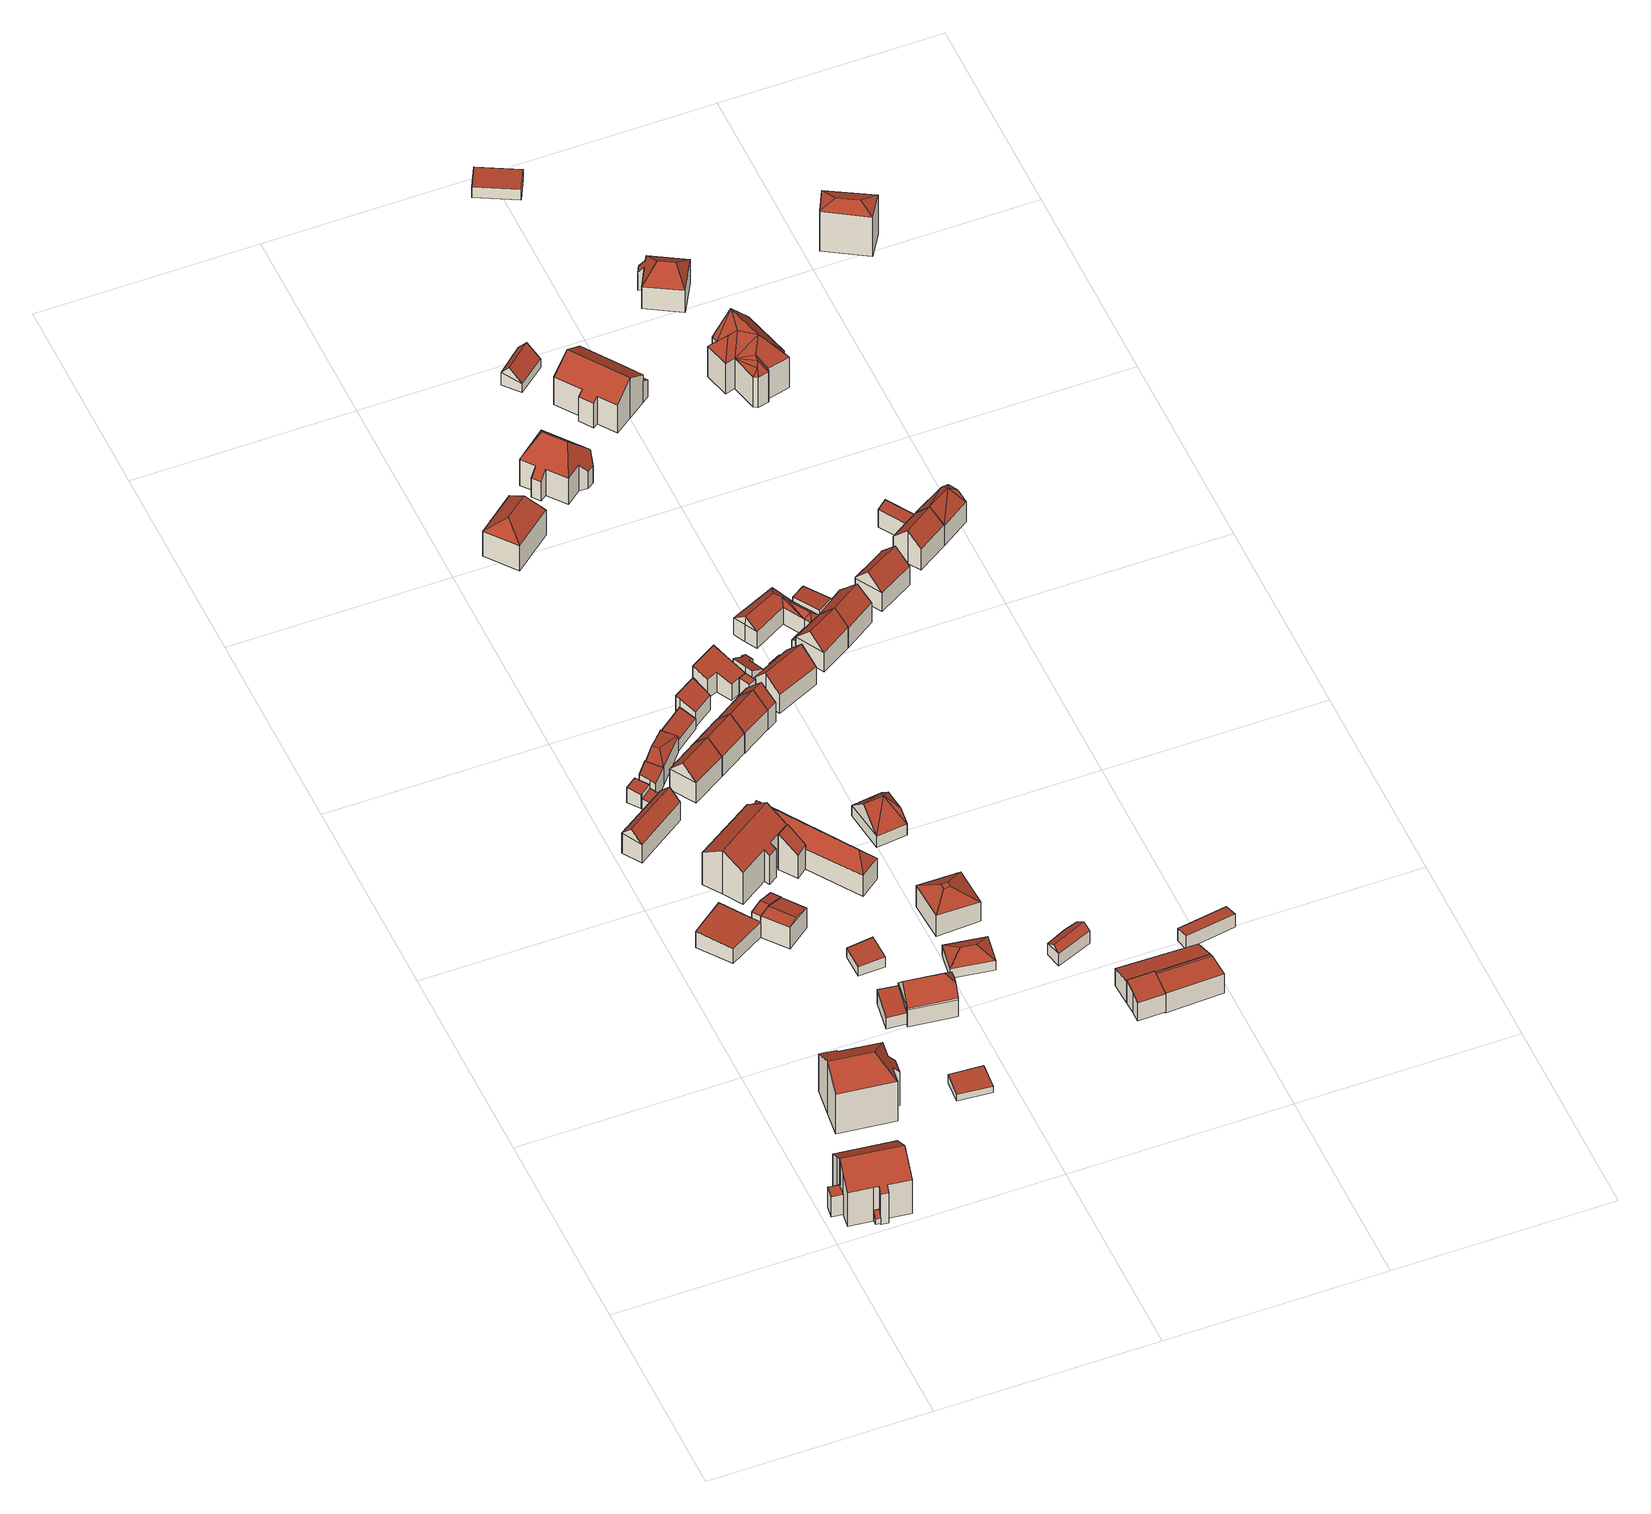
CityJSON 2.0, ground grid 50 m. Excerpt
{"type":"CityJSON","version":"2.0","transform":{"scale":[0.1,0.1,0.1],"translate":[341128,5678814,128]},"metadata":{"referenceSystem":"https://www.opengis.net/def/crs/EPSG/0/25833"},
"CityObjects":{
"building1":{"type":"Building","attributes":{"Dachtyp_tdc":"tdcPolyFlatRoof","Gemeindeschluessel":14729160,"Dachneigung":49.04,"QualitaetDacherkennung":22,"Geometrietyp2DReferenz":"3000","function":"31001_9998","roofType":"2100","measuredHeight":3},"geometry":[{"type":"MultiSurface","lod":"2","boundaries":[[[0,1,2,3]],[[1,4,5,2]],[[4,6,7,5]],[[6,0,3,7]],[[6,4,1,0]],[[3,2,5,7]]],"semantics":{"surfaces":[{"type":"WallSurface"},{"type":"RoofSurface"},{"type":"GroundSurface"}],"values":[0,0,0,0,1,2]}}]},
"building2":{"type":"Building","attributes":{"Gemeindeschluessel":14729160,"Geometrietyp2DReferenz":"3000","function":"31001_9998","roofType":"9999"},"children":["building2-1","building2-2"]},
"building2-1":{"type":"BuildingPart","attributes":{"Dachtyp_tdc":"tdcGableRoof","Dachneigung":37,"QualitaetDacherkennung":76,"Geometrietyp2DReferenz":"3000","roofType":"3100","measuredHeight":14.14},"parents":["building2"],"geometry":[{"type":"MultiSurface","lod":"2","boundaries":[[[8,9,10,11]],[[9,12,13,10]],[[12,14,15,13]],[[14,16,17,15]],[[16,18,19,17]],[[18,20,19]],[[21,22,23,24,25]],[[22,26,27,23]],[[26,28,29,27]],[[28,30,31,29]],[[30,32,33,31]],[[32,34,35,33]],[[34,8,11,35]],[[30,28,26,22,21,36]],[[36,18,16,14,12,9,8,34,32,30]],[[11,10,13,15,17,19,37,24,23,27,29,31,33,35]],[[38,20,18,36]],[[37,19,20,38]],[[21,25,38,36]],[[37,38,25,24]]],"semantics":{"surfaces":[{"type":"WallSurface"},{"type":"RoofSurface"},{"type":"GroundSurface"},{"type":"ClosureSurface"}],"values":[0,0,0,0,0,0,0,0,0,0,0,0,0,1,1,2,0,3,0,3]}}]},
"building2-2":{"type":"BuildingPart","attributes":{"Dachtyp_tdc":"tdcPolyFlatRoof","Dachneigung":0,"QualitaetDacherkennung":69,"Geometrietyp2DReferenz":"3000","roofType":"1000","measuredHeight":5.84},"parents":["building2"],"geometry":[{"type":"MultiSurface","lod":"2","boundaries":[[[39,40,41,42]],[[40,43,44,41]],[[43,25,24,44]],[[20,39,42,19]],[[20,38,25,43,40,39]],[[42,41,44,24,37,19]],[[19,37,38,20]],[[37,24,25,38]]],"semantics":{"surfaces":[{"type":"WallSurface"},{"type":"RoofSurface"},{"type":"GroundSurface"},{"type":"ClosureSurface"}],"values":[0,0,0,0,1,2,3,3]}}]},
"building3":{"type":"Building","attributes":{"Dachtyp_tdc":"tdcHipAndGableRoof","Gemeindeschluessel":14729160,"Dachneigung":34.5,"QualitaetDacherkennung":44,"Geometrietyp2DReferenz":"3000","function":"31001_9998","roofType":"5000","measuredHeight":15.54},"geometry":[{"type":"MultiSurface","lod":"2","boundaries":[[[45,46,47,48]],[[46,49,50,47]],[[49,51,52,50]],[[51,53,54,52]],[[53,55,56,54]],[[55,57,58,56]],[[57,59,60,58]],[[59,61,62,60]],[[61,63,64,62]],[[63,65,66,64]],[[65,45,48,66]],[[61,59,57,55,53,51,67]],[[51,49,46,45,65,67]],[[65,63,61,67]],[[48,47,50,52,54,56,58,60,62,64,66]]],"semantics":{"surfaces":[{"type":"WallSurface"},{"type":"RoofSurface"},{"type":"GroundSurface"}],"values":[0,0,0,0,0,0,0,0,0,0,0,1,1,1,2]}}]},
"building4":{"type":"Building","attributes":{"Gemeindeschluessel":14729160,"Geometrietyp2DReferenz":"3000","function":"31001_9998","roofType":"9999"},"children":["building4-1","building4-2","building4-3"]},
"building4-1":{"type":"BuildingPart","attributes":{"Dachtyp_tdc":"tdcPolyFlatRoof","Dachneigung":2.92,"QualitaetDacherkennung":82,"Geometrietyp2DReferenz":"3000","roofType":"2100","measuredHeight":4.79},"parents":["building4"],"geometry":[{"type":"MultiSurface","lod":"2","boundaries":[[[68,69,70,71]],[[72,73,74,75]],[[73,76,77,74]],[[76,68,71,77]],[[76,73,72,78,69,68]],[[71,70,79,75,74,77]],[[78,79,70,69]],[[75,79,78,72]]],"semantics":{"surfaces":[{"type":"WallSurface"},{"type":"RoofSurface"},{"type":"GroundSurface"},{"type":"ClosureSurface"}],"values":[0,0,0,0,1,2,3,3]}}]},
"building4-2":{"type":"BuildingPart","attributes":{"Dachtyp_tdc":"tdcGableRoof","Dachneigung":14.22,"QualitaetDacherkennung":74,"Geometrietyp2DReferenz":"3000","roofType":"3100","measuredHeight":6.85},"parents":["building4"],"geometry":[{"type":"MultiSurface","lod":"2","boundaries":[[[80,81,82,83]],[[81,84,85,82]],[[84,86,72,75,85]],[[84,81,87]],[[81,80,88,89,87]],[[86,84,87,89]],[[83,82,85,75,79]],[[90,91,78,72,86,92]],[[78,79,75,72]],[[80,83,79,78,91,90]],[[86,89,92]],[[90,88,80]],[[92,89,88,90]]],"semantics":{"surfaces":[{"type":"WallSurface"},{"type":"RoofSurface"},{"type":"GroundSurface"},{"type":"ClosureSurface"}],"values":[0,0,0,0,1,1,2,0,3,3,0,0,3]}}]},
"building4-3":{"type":"BuildingPart","attributes":{"Dachtyp_tdc":"tdcGableRoof","Dachneigung":14.64,"QualitaetDacherkennung":61,"Geometrietyp2DReferenz":"3000","roofType":"3100","measuredHeight":6.92},"parents":["building4"],"geometry":[{"type":"MultiSurface","lod":"2","boundaries":[[[93,94,80,83,95]],[[96,93,95,70,69]],[[93,96,97]],[[94,93,97,98]],[[96,91,92,89,98,97]],[[95,83,79,70]],[[90,80,94,88]],[[79,83,80,90,91,78]],[[69,78,91,96]],[[69,70,79,78]],[[98,89,88,94]],[[90,92,91]],[[89,92,90,88]]],"semantics":{"surfaces":[{"type":"WallSurface"},{"type":"RoofSurface"},{"type":"GroundSurface"},{"type":"ClosureSurface"}],"values":[0,0,0,1,1,2,0,3,0,3,0,0,3]}}]},
"building5":{"type":"Building","attributes":{"Dachtyp_tdc":"tdcGableRoof","Gemeindeschluessel":14729160,"Dachneigung":46.97,"QualitaetDacherkennung":77,"Geometrietyp2DReferenz":"3000","function":"31001_9998","roofType":"3100","measuredHeight":8.38},"geometry":[{"type":"MultiSurface","lod":"2","boundaries":[[[99,100,101,102]],[[100,103,104,101]],[[103,105,106,104]],[[105,99,102,106]],[[103,100,107]],[[99,105,108]],[[100,99,108,107]],[[105,103,107,108]],[[102,101,104,106]]],"semantics":{"surfaces":[{"type":"WallSurface"},{"type":"RoofSurface"},{"type":"GroundSurface"}],"values":[0,0,0,0,0,0,1,1,2]}}]},
"building6":{"type":"Building","attributes":{"Dachtyp_tdc":"tdcPolyFlatRoof","Gemeindeschluessel":14729160,"Dachneigung":5.69,"QualitaetDacherkennung":56,"Geometrietyp2DReferenz":"3000","function":"31001_9998","roofType":"2100","measuredHeight":4.39},"geometry":[{"type":"MultiSurface","lod":"2","boundaries":[[[109,110,111,112]],[[110,113,114,111]],[[113,115,116,114]],[[115,117,118,116]],[[117,119,120,118]],[[119,109,112,120]],[[119,117,115,113,110,109]],[[112,111,114,116,118,120]]],"semantics":{"surfaces":[{"type":"WallSurface"},{"type":"RoofSurface"},{"type":"GroundSurface"}],"values":[0,0,0,0,0,0,1,2]}}]},
"building7":{"type":"Building","attributes":{"Dachtyp_tdc":"tdcPolyFlatRoof","Gemeindeschluessel":14729160,"Dachneigung":7.27,"QualitaetDacherkennung":41,"Geometrietyp2DReferenz":"3000","function":"31001_9998","roofType":"2100","measuredHeight":3.31},"geometry":[{"type":"MultiSurface","lod":"2","boundaries":[[[121,122,123,124]],[[122,125,126,123]],[[125,127,128,126]],[[127,129,130,128]],[[129,121,124,130]],[[129,127,125,122,121]],[[124,123,126,128,130]]],"semantics":{"surfaces":[{"type":"WallSurface"},{"type":"RoofSurface"},{"type":"GroundSurface"}],"values":[0,0,0,0,0,1,2]}}]},
"building8":{"type":"Building","attributes":{"Dachtyp_tdc":"tdcPolyFlatRoof","Gemeindeschluessel":14729160,"Dachneigung":6.5,"QualitaetDacherkennung":67,"Geometrietyp2DReferenz":"3000","function":"31001_9998","roofType":"2100","measuredHeight":2.44},"geometry":[{"type":"MultiSurface","lod":"2","boundaries":[[[131,132,133,134]],[[132,135,136,133]],[[135,137,138,136]],[[137,131,134,138]],[[137,135,132,131]],[[134,133,136,138]]],"semantics":{"surfaces":[{"type":"WallSurface"},{"type":"RoofSurface"},{"type":"GroundSurface"}],"values":[0,0,0,0,1,2]}}]},
"building9":{"type":"Building","attributes":{"Dachtyp_tdc":"tdcPolyFlatRoof","Gemeindeschluessel":14729160,"Dachneigung":8.04,"QualitaetDacherkennung":64,"Geometrietyp2DReferenz":"3000","function":"31001_9998","roofType":"2100","measuredHeight":4.21},"geometry":[{"type":"MultiSurface","lod":"2","boundaries":[[[139,140,141,142]],[[140,143,144,141]],[[143,145,146,144]],[[145,139,142,146]],[[145,143,140,139]],[[142,141,144,146]]],"semantics":{"surfaces":[{"type":"WallSurface"},{"type":"RoofSurface"},{"type":"GroundSurface"}],"values":[0,0,0,0,1,2]}}]},
"building10":{"type":"Building","attributes":{"Dachtyp_tdc":"tdcPolyFlatRoof","Gemeindeschluessel":14729160,"Dachneigung":8.52,"QualitaetDacherkennung":70,"Geometrietyp2DReferenz":"3000","function":"31001_9998","roofType":"2100","measuredHeight":5.91},"geometry":[{"type":"MultiSurface","lod":"2","boundaries":[[[147,148,118,120]],[[148,149,150,118]],[[149,151,152,150]],[[151,153,154,152]],[[153,147,120,154]],[[153,151,149,148,147]],[[120,118,150,152,154]]],"semantics":{"surfaces":[{"type":"WallSurface"},{"type":"RoofSurface"},{"type":"GroundSurface"}],"values":[0,0,0,0,0,1,2]}}]},
"building11":{"type":"Building","attributes":{"Dachtyp_tdc":"tdcGableRoof","Gemeindeschluessel":14729160,"Dachneigung":35.13,"QualitaetDacherkennung":73,"Geometrietyp2DReferenz":"3000","function":"31001_9998","roofType":"3100","measuredHeight":12.85},"geometry":[{"type":"MultiSurface","lod":"2","boundaries":[[[155,156,157,158]],[[156,159,160,157]],[[159,161,162,160]],[[161,163,164,162]],[[163,165,166,164]],[[165,167,168,166]],[[167,169,170,168]],[[169,171,172,170]],[[171,173,174,172]],[[173,175,176,174]],[[175,155,158,176]],[[171,169,167,165]],[[165,163,161,159,156,155,175,173,171]],[[158,157,160,162,164,166,168,170,172,174,176]]],"semantics":{"surfaces":[{"type":"WallSurface"},{"type":"RoofSurface"},{"type":"GroundSurface"}],"values":[0,0,0,0,0,0,0,0,0,0,0,1,1,2]}}]},
"building12":{"type":"Building","attributes":{"Dachtyp_tdc":"tdcPolyFlatRoof","Gemeindeschluessel":14729160,"Dachneigung":3.25,"QualitaetDacherkennung":88,"Geometrietyp2DReferenz":"3000","function":"31001_9998","roofType":"2100","measuredHeight":2.92},"geometry":[{"type":"MultiSurface","lod":"2","boundaries":[[[177,178,179,180]],[[178,181,182,179]],[[181,183,184,182]],[[183,177,180,184]],[[183,181,178,177]],[[180,179,182,184]]],"semantics":{"surfaces":[{"type":"WallSurface"},{"type":"RoofSurface"},{"type":"GroundSurface"}],"values":[0,0,0,0,1,2]}}]},
"building13":{"type":"Building","attributes":{"Dachtyp_tdc":"tdcFreeFormRoof","Gemeindeschluessel":14729160,"Dachneigung":12.89,"QualitaetDacherkennung":43,"Geometrietyp2DReferenz":"3000","function":"31001_9998","roofType":"5000","measuredHeight":6.03},"geometry":[{"type":"MultiSurface","lod":"2","boundaries":[[[185,186,187,150]],[[186,188,189,187]],[[188,190,191,189]],[[190,192,193,191]],[[192,194,152,193]],[[194,185,150,152]],[[192,195,196,194]],[[196,195,190,188,186,197]],[[194,196,197,185]],[[186,185,197]],[[192,190,195]],[[150,187,189,191,193,152]]],"semantics":{"surfaces":[{"type":"WallSurface"},{"type":"RoofSurface"},{"type":"GroundSurface"}],"values":[0,0,0,0,0,0,1,1,1,0,0,2]}}]},
"building14":{"type":"Building","attributes":{"Dachtyp_tdc":"tdcFreeFormRoof","Gemeindeschluessel":14729160,"Dachneigung":50.09,"QualitaetDacherkennung":70,"Geometrietyp2DReferenz":"3000","function":"31001_9998","roofType":"5000","measuredHeight":9.62},"geometry":[{"type":"MultiSurface","lod":"2","boundaries":[[[198,199,200,201]],[[199,202,203,200]],[[202,204,205,203]],[[204,206,207,205]],[[206,208,209,207]],[[208,210,211,209]],[[210,198,201,211]],[[212,213,214,215]],[[213,208,206,216,214]],[[216,217,218,219,215,214]],[[198,215,219,199]],[[199,219,218,202]],[[202,218,217,204]],[[204,217,216,206]],[[210,212,215,198]],[[208,213,212,210]],[[201,200,203,205,207,209,211]]],"semantics":{"surfaces":[{"type":"WallSurface"},{"type":"RoofSurface"},{"type":"GroundSurface"}],"values":[0,0,0,0,0,0,0,1,1,1,0,0,0,0,0,0,2]}}]},
"building15":{"type":"Building","attributes":{"Dachtyp_tdc":"tdcGableRoof","Gemeindeschluessel":14729160,"Dachneigung":46.79,"QualitaetDacherkennung":77,"Geometrietyp2DReferenz":"3000","function":"31001_9998","roofType":"3100","measuredHeight":9.45},"geometry":[{"type":"MultiSurface","lod":"2","boundaries":[[[220,221,222,223]],[[221,224,225,222]],[[224,226,227,225]],[[226,220,223,227]],[[224,221,228]],[[220,226,229]],[[221,220,229,228]],[[226,224,228,229]],[[223,222,225,227]]],"semantics":{"surfaces":[{"type":"WallSurface"},{"type":"RoofSurface"},{"type":"GroundSurface"}],"values":[0,0,0,0,0,0,1,1,2]}}]},
"building16":{"type":"Building","attributes":{"Dachtyp_tdc":"tdcHipRoof","Gemeindeschluessel":14729160,"Dachneigung":41.09,"QualitaetDacherkennung":66,"Geometrietyp2DReferenz":"3000","function":"31001_9998","roofType":"3200","measuredHeight":11.11},"geometry":[{"type":"MultiSurface","lod":"2","boundaries":[[[230,231,232,233]],[[231,234,235,232]],[[234,236,237,235]],[[236,230,233,237]],[[234,231,238]],[[230,236,239]],[[231,230,239,238]],[[236,234,238,239]],[[233,232,235,237]]],"semantics":{"surfaces":[{"type":"WallSurface"},{"type":"RoofSurface"},{"type":"GroundSurface"}],"values":[0,0,0,0,1,1,1,1,2]}}]},
"building17":{"type":"Building","attributes":{"Dachtyp_tdc":"tdcPolyFlatRoof","Gemeindeschluessel":14729160,"Dachneigung":19.8,"QualitaetDacherkennung":69,"Geometrietyp2DReferenz":"3000","function":"31001_9998","roofType":"2100","measuredHeight":4.46},"geometry":[{"type":"MultiSurface","lod":"2","boundaries":[[[240,241,242,243]],[[241,244,245,242]],[[244,246,247,245]],[[246,240,243,247]],[[246,244,241,240]],[[243,242,245,247]]],"semantics":{"surfaces":[{"type":"WallSurface"},{"type":"RoofSurface"},{"type":"GroundSurface"}],"values":[0,0,0,0,1,2]}}]},
"building18":{"type":"Building","attributes":{"Gemeindeschluessel":14729160,"Geometrietyp2DReferenz":"3000","function":"31001_9998","roofType":"9999"},"children":["building18-1","building18-2"]},
"building18-1":{"type":"BuildingPart","attributes":{"Dachtyp_tdc":"tdcPolyFlatRoof","Dachneigung":39.38,"QualitaetDacherkennung":21,"Geometrietyp2DReferenz":"3000","roofType":"2100","measuredHeight":10.44},"parents":["building18"],"geometry":[{"type":"MultiSurface","lod":"2","boundaries":[[[248,249,250,251,252]],[[249,253,254,250]],[[253,255,256,257,254]],[[255,253,249,248,258,259]],[[260,261,251,250,254,257]],[[258,262,263,259]],[[262,261,260,263]],[[248,252,262,258]],[[252,251,261,262]],[[263,256,255,259]],[[263,260,257,256]]],"semantics":{"surfaces":[{"type":"WallSurface"},{"type":"RoofSurface"},{"type":"GroundSurface"},{"type":"ClosureSurface"}],"values":[0,0,0,1,2,0,3,0,3,0,3]}}]},
"building18-2":{"type":"BuildingPart","attributes":{"Dachtyp_tdc":"tdcFreeFormRoof","Dachneigung":50.77,"QualitaetDacherkennung":7,"Geometrietyp2DReferenz":"3000","roofType":"5000","measuredHeight":9.48},"parents":["building18"],"geometry":[{"type":"MultiSurface","lod":"2","boundaries":[[[264,265,256,263,262,252,266,267]],[[260,257,268,269,270,271,272,251,261]],[[256,265,268,257]],[[265,264,269,268]],[[264,273,270,269]],[[273,274,271,270]],[[274,266,272,271]],[[266,252,251,272]],[[266,274,267]],[[274,273,264,267]],[[256,257,260,263]],[[261,251,252,262]],[[260,261,262,263]]],"semantics":{"surfaces":[{"type":"RoofSurface"},{"type":"GroundSurface"},{"type":"WallSurface"},{"type":"ClosureSurface"}],"values":[0,1,2,2,2,2,2,2,0,0,3,3,3]}}]},
"building19":{"type":"Building","attributes":{"Dachtyp_tdc":"tdcGableRoof","Gemeindeschluessel":14729160,"Dachneigung":46.35,"QualitaetDacherkennung":78,"Geometrietyp2DReferenz":"3000","function":"31001_9998","roofType":"3100","measuredHeight":9.55},"geometry":[{"type":"MultiSurface","lod":"2","boundaries":[[[221,275,276,222]],[[275,277,278,276]],[[277,224,225,278]],[[224,221,222,225]],[[277,275,279]],[[221,224,228]],[[275,221,228,279]],[[224,277,279,228]],[[222,276,278,225]]],"semantics":{"surfaces":[{"type":"WallSurface"},{"type":"RoofSurface"},{"type":"GroundSurface"}],"values":[0,0,0,0,0,0,1,1,2]}}]},
"building20":{"type":"Building","attributes":{"Dachtyp_tdc":"tdcPolyFlatRoof","Gemeindeschluessel":14729160,"Dachneigung":29.99,"QualitaetDacherkennung":65,"Geometrietyp2DReferenz":"3000","function":"31001_9998","roofType":"2100","measuredHeight":6.95},"geometry":[{"type":"MultiSurface","lod":"2","boundaries":[[[280,281,282,283]],[[281,284,285,282]],[[284,286,287,285]],[[286,288,289,287]],[[288,280,283,289]],[[288,286,284,281,280]],[[283,282,285,287,289]]],"semantics":{"surfaces":[{"type":"WallSurface"},{"type":"RoofSurface"},{"type":"GroundSurface"}],"values":[0,0,0,0,0,1,2]}}]},
"building21":{"type":"Building","attributes":{"Dachtyp_tdc":"tdcHipRoof","Gemeindeschluessel":14729160,"Dachneigung":29.72,"QualitaetDacherkennung":85,"Geometrietyp2DReferenz":"3000","function":"31001_9998","roofType":"3200","measuredHeight":4.74},"geometry":[{"type":"MultiSurface","lod":"2","boundaries":[[[290,291,292,293]],[[291,294,295,292]],[[294,296,297,295]],[[296,290,293,297]],[[294,291,298]],[[290,296,299]],[[291,290,299,298]],[[296,294,298,299]],[[293,292,295,297]]],"semantics":{"surfaces":[{"type":"WallSurface"},{"type":"RoofSurface"},{"type":"GroundSurface"}],"values":[0,0,0,0,1,1,1,1,2]}}]},
"building22":{"type":"Building","attributes":{"Dachtyp_tdc":"tdcGableRoof","Gemeindeschluessel":14729160,"Dachneigung":46.25,"QualitaetDacherkennung":76,"Geometrietyp2DReferenz":"3000","function":"31001_9998","roofType":"3100","measuredHeight":9.54},"geometry":[{"type":"MultiSurface","lod":"2","boundaries":[[[300,301,302,303]],[[301,304,305,302]],[[304,306,307,305]],[[306,308,309,307]],[[308,310,311,309]],[[310,277,312,311]],[[277,300,303,312]],[[308,306,304,301,300]],[[300,277,310,308]],[[303,302,305,307,309,311,312]]],"semantics":{"surfaces":[{"type":"WallSurface"},{"type":"RoofSurface"},{"type":"GroundSurface"}],"values":[0,0,0,0,0,0,0,1,1,2]}}]},
"building23":{"type":"Building","attributes":{"Dachtyp_tdc":"tdcCutTentRoof","Gemeindeschluessel":14729160,"Dachneigung":29.53,"QualitaetDacherkennung":74,"Geometrietyp2DReferenz":"3000","function":"31001_9998","roofType":"9999","measuredHeight":8.34},"geometry":[{"type":"MultiSurface","lod":"2","boundaries":[[[313,314,315,316]],[[314,317,318,315]],[[317,319,320,318]],[[319,313,316,320]],[[314,313,321,322]],[[317,314,322,323]],[[319,317,323,324]],[[313,319,324,321]],[[324,323,322,321]],[[316,315,318,320]]],"semantics":{"surfaces":[{"type":"WallSurface"},{"type":"RoofSurface"},{"type":"GroundSurface"}],"values":[0,0,0,0,1,1,1,1,1,2]}}]},
"building24":{"type":"Building","attributes":{"Dachtyp_tdc":"tdcPolyFlatRoof","Gemeindeschluessel":14729160,"Dachneigung":14.26,"QualitaetDacherkennung":53,"Geometrietyp2DReferenz":"3000","function":"31001_9998","roofType":"2100","measuredHeight":6.9},"geometry":[{"type":"MultiSurface","lod":"2","boundaries":[[[325,326,327,328]],[[326,329,330,327]],[[329,331,332,330]],[[331,333,334,332]],[[333,335,336,334]],[[335,337,338,336]],[[337,339,340,338]],[[339,341,342,340]],[[341,325,328,342]],[[341,339,337,335,333,331,329,326,325]],[[328,327,330,332,334,336,338,340,342]]],"semantics":{"surfaces":[{"type":"WallSurface"},{"type":"RoofSurface"},{"type":"GroundSurface"}],"values":[0,0,0,0,0,0,0,0,0,1,2]}}]},
"building25":{"type":"Building","attributes":{"Dachtyp_tdc":"tdcGableRoof","Gemeindeschluessel":14729160,"Dachneigung":46.66,"QualitaetDacherkennung":60,"Geometrietyp2DReferenz":"3000","function":"31001_9998","roofType":"3100","measuredHeight":9.57},"geometry":[{"type":"MultiSurface","lod":"2","boundaries":[[[306,343,344,345]],[[343,346,347,344]],[[346,310,348,347]],[[310,306,345,348]],[[346,343,349]],[[306,310,308]],[[343,306,308,349]],[[310,346,349,308]],[[345,344,347,348]]],"semantics":{"surfaces":[{"type":"WallSurface"},{"type":"RoofSurface"},{"type":"GroundSurface"}],"values":[0,0,0,0,0,0,1,1,2]}}]},
"building26":{"type":"Building","attributes":{"Dachtyp_tdc":"tdcHipRoof","Gemeindeschluessel":14729160,"Dachneigung":48.45,"QualitaetDacherkennung":70,"Geometrietyp2DReferenz":"3000","function":"31001_9998","roofType":"3200","measuredHeight":12.84},"geometry":[{"type":"MultiSurface","lod":"2","boundaries":[[[350,351,352,353]],[[351,354,355,352]],[[354,356,357,355]],[[356,358,359,357]],[[358,360,361,359]],[[360,362,363,361]],[[362,364,365,363]],[[364,366,367,365]],[[366,368,369,367]],[[368,370,371,369]],[[370,350,353,371]],[[366,364,362,360,358,372]],[[356,354,373]],[[358,356,373,372]],[[354,351,350,370,368,366,372,373]],[[353,352,355,357,359,361,363,365,367,369,371]]],"semantics":{"surfaces":[{"type":"WallSurface"},{"type":"RoofSurface"},{"type":"GroundSurface"}],"values":[0,0,0,0,0,0,0,0,0,0,0,1,1,1,1,2]}}]},
"building27":{"type":"Building","attributes":{"Dachtyp_tdc":"tdcGableAndHippedGRoof","Gemeindeschluessel":14729160,"Dachneigung":44.96,"QualitaetDacherkennung":81,"Geometrietyp2DReferenz":"3000","function":"31001_9998","roofType":"9999","measuredHeight":7.93},"geometry":[{"type":"MultiSurface","lod":"2","boundaries":[[[374,375,376,377]],[[375,378,379,376]],[[378,380,381,379]],[[380,374,377,381]],[[378,375,382,383]],[[374,380,384]],[[383,382,385]],[[375,385,382]],[[375,384,385]],[[384,375,374]],[[385,378,383]],[[385,380,378]],[[380,385,384]],[[377,376,379,381]]],"semantics":{"surfaces":[{"type":"WallSurface"},{"type":"RoofSurface"},{"type":"GroundSurface"}],"values":[0,0,0,0,0,0,1,1,1,1,1,1,1,2]}}]},
"building28":{"type":"Building","attributes":{"Dachtyp_tdc":"tdcPolyFlatRoof","Gemeindeschluessel":14729160,"Dachneigung":0,"QualitaetDacherkennung":29,"Geometrietyp2DReferenz":"3000","function":"31001_9998","roofType":"1000","measuredHeight":5.01},"geometry":[{"type":"MultiSurface","lod":"2","boundaries":[[[341,339,386,387]],[[339,388,389,386]],[[388,390,391,389]],[[390,392,393,391]],[[392,341,387,393]],[[392,390,388,339,341]],[[387,386,389,391,393]]],"semantics":{"surfaces":[{"type":"WallSurface"},{"type":"RoofSurface"},{"type":"GroundSurface"}],"values":[0,0,0,0,0,1,2]}}]},
"building29":{"type":"Building","attributes":{"Dachtyp_tdc":"tdcPolyFlatRoof","Gemeindeschluessel":14729160,"Dachneigung":30.8,"QualitaetDacherkennung":67,"Geometrietyp2DReferenz":"3000","function":"31001_9998","roofType":"2100","measuredHeight":7.06},"geometry":[{"type":"MultiSurface","lod":"2","boundaries":[[[394,395,396,397]],[[395,398,399,396]],[[398,400,401,399]],[[400,402,403,401]],[[402,404,405,403]],[[404,406,407,405]],[[406,408,409,407]],[[408,410,411,409]],[[410,394,397,411]],[[410,408,406,404,402,400,398,395,394]],[[397,396,399,401,403,405,407,409,411]]],"semantics":{"surfaces":[{"type":"WallSurface"},{"type":"RoofSurface"},{"type":"GroundSurface"}],"values":[0,0,0,0,0,0,0,0,0,1,2]}}]},
"building30":{"type":"Building","attributes":{"Gemeindeschluessel":14729160,"Geometrietyp2DReferenz":"3000","function":"31001_9998","roofType":"9999"},"children":["building30-1","building30-2"]},
"building30-1":{"type":"BuildingPart","attributes":{"Dachtyp_tdc":"tdcGableRoof","Dachneigung":48.43,"QualitaetDacherkennung":73,"Geometrietyp2DReferenz":"3000","roofType":"3100","measuredHeight":9.37},"parents":["building30"],"geometry":[{"type":"MultiSurface","lod":"2","boundaries":[[[412,413,414,415]],[[413,416,417,414]],[[416,418,419,417]],[[418,420,421,419]],[[420,422,421]],[[423,424,425,426,427]],[[424,428,429,425]],[[428,430,431,429]],[[430,412,415,431]],[[424,423,420,418,416,413,412]],[[412,430,428,424]],[[415,414,417,419,421,426,425,429,431]],[[423,427,422,420]],[[427,426,421,422]]],"semantics":{"surfaces":[{"type":"WallSurface"},{"type":"RoofSurface"},{"type":"GroundSurface"},{"type":"ClosureSurface"}],"values":[0,0,0,0,0,0,0,0,0,1,1,2,0,3]}}]},
"building30-2":{"type":"BuildingPart","attributes":{"Dachtyp_tdc":"tdcPolyFlatRoof","Dachneigung":0,"QualitaetDacherkennung":28,"Geometrietyp2DReferenz":"3000","roofType":"1000","measuredHeight":2.26},"parents":["building30"],"geometry":[{"type":"MultiSurface","lod":"2","boundaries":[[[432,433,434,435]],[[433,427,426,434]],[[422,432,435,421]],[[422,427,433,432]],[[435,434,426,421]],[[421,426,427,422]]],"semantics":{"surfaces":[{"type":"WallSurface"},{"type":"RoofSurface"},{"type":"GroundSurface"},{"type":"ClosureSurface"}],"values":[0,0,0,1,2,3]}}]},
"building31":{"type":"Building","attributes":{"Dachtyp_tdc":"tdcFreeFormRoof","Gemeindeschluessel":14729160,"Dachneigung":35.84,"QualitaetDacherkennung":79,"Geometrietyp2DReferenz":"3000","function":"31001_9998","roofType":"5000","measuredHeight":4.95},"geometry":[{"type":"MultiSurface","lod":"2","boundaries":[[[436,437,438,439]],[[437,440,441,438]],[[440,442,443,441]],[[442,444,445,443]],[[444,436,439,445]],[[437,436,446,447]],[[446,444,442,440,447]],[[436,444,446]],[[440,437,447]],[[439,438,441,443,445]]],"semantics":{"surfaces":[{"type":"WallSurface"},{"type":"RoofSurface"},{"type":"GroundSurface"}],"values":[0,0,0,0,0,1,1,0,0,2]}}]},
"building32":{"type":"Building","attributes":{"Dachtyp_tdc":"tdcPolyFlatRoof","Gemeindeschluessel":14729160,"Dachneigung":13.97,"QualitaetDacherkennung":89,"Geometrietyp2DReferenz":"3000","function":"31001_9998","roofType":"2100","measuredHeight":6.84},"geometry":[{"type":"MultiSurface","lod":"2","boundaries":[[[448,449,450,451]],[[449,452,453,450]],[[452,454,455,453]],[[454,456,457,455]],[[456,448,451,457]],[[456,454,452,449,448]],[[451,450,453,455,457]]],"semantics":{"surfaces":[{"type":"WallSurface"},{"type":"RoofSurface"},{"type":"GroundSurface"}],"values":[0,0,0,0,0,1,2]}}]},
"building33":{"type":"Building","attributes":{"Dachtyp_tdc":"tdcGableRoof","Gemeindeschluessel":14729160,"Dachneigung":48.34,"QualitaetDacherkennung":73,"Geometrietyp2DReferenz":"3000","function":"31001_9998","roofType":"3100","measuredHeight":5.96},"geometry":[{"type":"MultiSurface","lod":"2","boundaries":[[[458,459,460,461]],[[459,462,463,460]],[[462,464,465,463]],[[464,458,461,465]],[[462,459,466]],[[458,464,467]],[[459,458,467,466]],[[464,462,466,467]],[[461,460,463,465]]],"semantics":{"surfaces":[{"type":"WallSurface"},{"type":"RoofSurface"},{"type":"GroundSurface"}],"values":[0,0,0,0,0,0,1,1,2]}}]},
"building34":{"type":"Building","attributes":{"Dachtyp_tdc":"tdcFreeFormRoof","Gemeindeschluessel":14729160,"Dachneigung":39.83,"QualitaetDacherkennung":7,"Geometrietyp2DReferenz":"3000","function":"31001_9998","roofType":"5000","measuredHeight":7.44},"geometry":[{"type":"MultiSurface","lod":"2","boundaries":[[[468,469,470,471]],[[469,472,473,470]],[[472,474,475,473]],[[474,476,477,475]],[[476,478,479,477]],[[478,480,481,479]],[[480,482,483,481]],[[482,484,485,483]],[[484,468,471,485]],[[486,487,488,484,482]],[[489,480,478]],[[490,480,489]],[[486,480,490]],[[480,486,482]],[[489,478,476]],[[490,489,476,474]],[[487,486,490,474,472]],[[488,487,472,469]],[[468,488,469]],[[488,468,484]],[[471,470,473,475,477,479,481,483,485]]],"semantics":{"surfaces":[{"type":"WallSurface"},{"type":"RoofSurface"},{"type":"GroundSurface"}],"values":[0,0,0,0,0,0,0,0,0,1,1,1,1,1,1,1,1,1,0,0,2]}}]},
"building35":{"type":"Building","attributes":{"Dachtyp_tdc":"tdcPolyFlatRoof","Gemeindeschluessel":14729160,"Dachneigung":14.27,"QualitaetDacherkennung":81,"Geometrietyp2DReferenz":"3000","function":"31001_9998","roofType":"2100","measuredHeight":6.43},"geometry":[{"type":"MultiSurface","lod":"2","boundaries":[[[491,492,493,494]],[[492,495,453,493]],[[495,496,450,453]],[[496,497,498,450]],[[497,491,494,498]],[[497,496,495,492,491]],[[494,493,453,450,498]]],"semantics":{"surfaces":[{"type":"WallSurface"},{"type":"RoofSurface"},{"type":"GroundSurface"}],"values":[0,0,0,0,0,1,2]}}]},
"building36":{"type":"Building","attributes":{"Dachtyp_tdc":"tdcPolyFlatRoof","Gemeindeschluessel":14729160,"Dachneigung":24.89,"QualitaetDacherkennung":45,"Geometrietyp2DReferenz":"3000","function":"31001_9998","roofType":"2100","measuredHeight":3.45},"geometry":[{"type":"MultiSurface","lod":"2","boundaries":[[[499,500,501,502]],[[500,503,504,501]],[[503,505,506,504]],[[505,499,502,506]],[[505,503,500,499]],[[502,501,504,506]]],"semantics":{"surfaces":[{"type":"WallSurface"},{"type":"RoofSurface"},{"type":"GroundSurface"}],"values":[0,0,0,0,1,2]}}]},
"building37":{"type":"Building","attributes":{"Dachtyp_tdc":"tdcGableRoof","Gemeindeschluessel":14729160,"Dachneigung":13.68,"QualitaetDacherkennung":94,"Geometrietyp2DReferenz":"3000","function":"31001_9998","roofType":"3100","measuredHeight":6.78},"geometry":[{"type":"MultiSurface","lod":"2","boundaries":[[[495,492,507,508]],[[492,509,510,507]],[[509,511,512,510]],[[511,495,508,512]],[[509,492,513]],[[495,511,514]],[[492,495,514,513]],[[511,509,513,514]],[[508,507,510,512]]],"semantics":{"surfaces":[{"type":"WallSurface"},{"type":"RoofSurface"},{"type":"GroundSurface"}],"values":[0,0,0,0,0,0,1,1,2]}}]},
"building38":{"type":"Building","attributes":{"Gemeindeschluessel":14729160,"Geometrietyp2DReferenz":"3000","function":"31001_9998","roofType":"9999"},"children":["building38-1","building38-2"]},
"building38-1":{"type":"BuildingPart","attributes":{"Dachtyp_tdc":"tdcPolyFlatRoof","Dachneigung":36.65,"QualitaetDacherkennung":37,"Geometrietyp2DReferenz":"3000","roofType":"2100","measuredHeight":6.37},"parents":["building38"],"geometry":[{"type":"MultiSurface","lod":"2","boundaries":[[[515,516,517,518]],[[516,519,520,517]],[[519,521,522,520]],[[521,519,516,515]],[[518,517,520,522]],[[518,522,521,515]]],"semantics":{"surfaces":[{"type":"WallSurface"},{"type":"RoofSurface"},{"type":"GroundSurface"},{"type":"ClosureSurface"}],"values":[0,0,0,1,2,3]}}]},
"building38-2":{"type":"BuildingPart","attributes":{"Dachtyp_tdc":"tdcGableRoof","Dachneigung":35.55,"QualitaetDacherkennung":61,"Geometrietyp2DReferenz":"3000","roofType":"3100","measuredHeight":11.72},"parents":["building38"],"geometry":[{"type":"MultiSurface","lod":"2","boundaries":[[[523,524,525,526]],[[524,527,528,525]],[[527,529,530,528]],[[529,531,532,530]],[[531,533,534,532]],[[533,535,515,518,534]],[[536,537,538,522,521]],[[537,539,540,538]],[[539,541,542,540]],[[541,523,526,542]],[[537,536,535,533,531]],[[531,529,527,524,523,541,539,537]],[[526,525,528,530,532,534,518,522,538,540,542]],[[521,515,535,536]],[[521,522,518,515]]],"semantics":{"surfaces":[{"type":"WallSurface"},{"type":"RoofSurface"},{"type":"GroundSurface"},{"type":"ClosureSurface"}],"values":[0,0,0,0,0,0,0,0,0,0,1,1,2,0,3]}}]},
"building39":{"type":"Building","attributes":{"Dachtyp_tdc":"tdcFreeFormRoof","Gemeindeschluessel":14729160,"Dachneigung":47.7,"QualitaetDacherkennung":69,"Geometrietyp2DReferenz":"3000","function":"31001_9998","roofType":"5000","measuredHeight":9.62},"geometry":[{"type":"MultiSurface","lod":"2","boundaries":[[[543,544,545,546]],[[544,547,548,545]],[[547,549,550,548]],[[549,551,552,550]],[[551,553,554,552]],[[553,543,546,554]],[[555,549,547,544,543,556]],[[553,551,555,556]],[[551,549,555]],[[543,553,556]],[[546,545,548,550,552,554]]],"semantics":{"surfaces":[{"type":"WallSurface"},{"type":"RoofSurface"},{"type":"GroundSurface"}],"values":[0,0,0,0,0,0,1,1,0,0,2]}}]},
"building40":{"type":"Building","attributes":{"Dachtyp_tdc":"tdcPolyFlatRoof","Gemeindeschluessel":14729160,"Dachneigung":6.97,"QualitaetDacherkennung":71,"Geometrietyp2DReferenz":"3000","function":"31001_9998","roofType":"2100","measuredHeight":6.3},"geometry":[{"type":"MultiSurface","lod":"2","boundaries":[[[557,558,477,559]],[[558,560,475,477]],[[560,561,562,475]],[[561,557,559,562]],[[561,560,558,557]],[[559,477,475,562]]],"semantics":{"surfaces":[{"type":"WallSurface"},{"type":"RoofSurface"},{"type":"GroundSurface"}],"values":[0,0,0,0,1,2]}}]},
"building41":{"type":"Building","attributes":{"Dachtyp_tdc":"tdcFreeFormRoof","Gemeindeschluessel":14729160,"Dachneigung":45.55,"QualitaetDacherkennung":75,"Geometrietyp2DReferenz":"3000","function":"31001_9998","roofType":"5000","measuredHeight":9.5},"geometry":[{"type":"MultiSurface","lod":"2","boundaries":[[[563,564,550,552]],[[564,565,566,550]],[[565,567,568,566]],[[567,569,570,568]],[[569,563,552,570]],[[563,569,571,572]],[[571,567,565,564,572]],[[569,567,571]],[[564,563,572]],[[552,550,566,568,570]]],"semantics":{"surfaces":[{"type":"WallSurface"},{"type":"RoofSurface"},{"type":"GroundSurface"}],"values":[0,0,0,0,0,1,1,0,0,2]}}]},
"building42":{"type":"Building","attributes":{"Dachtyp_tdc":"tdcPolyFlatRoof","Gemeindeschluessel":14729160,"Dachneigung":6.49,"QualitaetDacherkennung":60,"Geometrietyp2DReferenz":"3000","function":"31001_9998","roofType":"2100","measuredHeight":3.97},"geometry":[{"type":"MultiSurface","lod":"2","boundaries":[[[573,574,575,576]],[[574,577,578,575]],[[577,579,580,578]],[[579,573,576,580]],[[579,577,574,573]],[[576,575,578,580]]],"semantics":{"surfaces":[{"type":"WallSurface"},{"type":"RoofSurface"},{"type":"GroundSurface"}],"values":[0,0,0,0,1,2]}}]},
"building43":{"type":"Building","attributes":{"Dachtyp_tdc":"tdcPolyFlatRoof","Gemeindeschluessel":14729160,"Dachneigung":2.83,"QualitaetDacherkennung":78,"Geometrietyp2DReferenz":"3000","function":"31001_9998","roofType":"2100","measuredHeight":3.26},"geometry":[{"type":"MultiSurface","lod":"2","boundaries":[[[581,582,583,584]],[[582,585,586,583]],[[585,587,588,586]],[[587,581,584,588]],[[587,585,582,581]],[[584,583,586,588]]],"semantics":{"surfaces":[{"type":"WallSurface"},{"type":"RoofSurface"},{"type":"GroundSurface"}],"values":[0,0,0,0,1,2]}}]},
"building44":{"type":"Building","attributes":{"Dachtyp_tdc":"tdcGableRoof","Gemeindeschluessel":14729160,"Dachneigung":48.53,"QualitaetDacherkennung":74,"Geometrietyp2DReferenz":"3000","function":"31001_9998","roofType":"3100","measuredHeight":9.51},"geometry":[{"type":"MultiSurface","lod":"2","boundaries":[[[589,590,591,592]],[[590,593,594,591]],[[593,595,596,594]],[[595,597,598,596]],[[597,599,600,598]],[[599,589,592,600]],[[601,602,603,604,605,606]],[[607,589,606,605]],[[590,607,605,604,593]],[[589,607,590]],[[593,604,603,595]],[[595,603,602,597]],[[597,602,601,599]],[[599,601,606,589]],[[592,591,594,596,598,600]]],"semantics":{"surfaces":[{"type":"WallSurface"},{"type":"RoofSurface"},{"type":"GroundSurface"}],"values":[0,0,0,0,0,0,1,1,0,0,0,0,0,0,2]}}]},
"building45":{"type":"Building","attributes":{"Dachtyp_tdc":"tdcHipRoof","Gemeindeschluessel":14729160,"Dachneigung":39.37,"QualitaetDacherkennung":69,"Geometrietyp2DReferenz":"3000","function":"31001_9998","roofType":"3200","measuredHeight":10.04},"geometry":[{"type":"MultiSurface","lod":"2","boundaries":[[[608,609,610,611]],[[609,612,613,610]],[[612,614,615,613]],[[614,616,617,615]],[[616,618,619,617]],[[618,620,621,619]],[[620,622,623,621]],[[622,608,611,623]],[[608,622,624]],[[620,618,616,614,612,609,625]],[[622,620,625,624]],[[609,608,624,625]],[[611,610,613,615,617,619,621,623]]],"semantics":{"surfaces":[{"type":"WallSurface"},{"type":"RoofSurface"},{"type":"GroundSurface"}],"values":[0,0,0,0,0,0,0,0,1,1,1,1,2]}}]},
"building46":{"type":"Building","attributes":{"Dachtyp_tdc":"tdcFreeFormRoof","Gemeindeschluessel":14729160,"Dachneigung":50.65,"QualitaetDacherkennung":39,"Geometrietyp2DReferenz":"3000","function":"31001_9998","roofType":"5000","measuredHeight":14.55},"geometry":[{"type":"MultiSurface","lod":"2","boundaries":[[[626,627,628,629]],[[627,630,631,628]],[[630,632,633,631]],[[632,634,635,633]],[[634,636,637,635]],[[636,638,639,637]],[[638,640,641,639]],[[640,642,643,641]],[[642,644,645,643]],[[644,646,647,645]],[[646,648,649,647]],[[648,650,651,649]],[[650,626,629,651]],[[652,653,650,648]],[[627,654,630]],[[652,654,627]],[[652,655,654]],[[648,655,652]],[[648,656,655]],[[648,657,656]],[[648,658,657]],[[658,648,646]],[[658,646,644]],[[657,658,644,642]],[[656,657,642,640]],[[659,660,655,656,640,638]],[[659,638,636]],[[660,659,636,634]],[[654,655,660,634,632]],[[654,632,630]],[[653,652,627,626]],[[653,626,650]],[[629,628,631,633,635,637,639,641,643,645,647,649,651]]],"semantics":{"surfaces":[{"type":"WallSurface"},{"type":"RoofSurface"},{"type":"GroundSurface"}],"values":[0,0,0,0,0,0,0,0,0,0,0,0,0,1,1,1,1,1,1,1,1,1,1,1,1,1,1,1,1,0,1,1,2]}}]},
"building47":{"type":"Building","attributes":{"Dachtyp_tdc":"tdcGableRoof","Gemeindeschluessel":14729160,"Dachneigung":46.83,"QualitaetDacherkennung":71,"Geometrietyp2DReferenz":"3000","function":"31001_9998","roofType":"3100","measuredHeight":9.61},"geometry":[{"type":"MultiSurface","lod":"2","boundaries":[[[661,662,663,664]],[[662,665,666,663]],[[665,667,668,666]],[[667,669,670,668]],[[669,671,672,670]],[[671,673,674,672]],[[673,661,664,674]],[[669,667,665,662,661]],[[661,673,671,669]],[[664,663,666,668,670,672,674]]],"semantics":{"surfaces":[{"type":"WallSurface"},{"type":"RoofSurface"},{"type":"GroundSurface"}],"values":[0,0,0,0,0,0,0,1,1,2]}}]},
"building48":{"type":"Building","attributes":{"Dachtyp_tdc":"tdcPolyFlatRoof","Gemeindeschluessel":14729160,"Dachneigung":5.48,"QualitaetDacherkennung":59,"Geometrietyp2DReferenz":"3000","function":"31001_9998","roofType":"2100","measuredHeight":5.37},"geometry":[{"type":"MultiSurface","lod":"2","boundaries":[[[675,676,677,678]],[[676,679,680,677]],[[679,681,682,680]],[[681,675,678,682]],[[681,679,676,675]],[[678,677,680,682]]],"semantics":{"surfaces":[{"type":"WallSurface"},{"type":"RoofSurface"},{"type":"GroundSurface"}],"values":[0,0,0,0,1,2]}}]},
"building49":{"type":"Building","attributes":{"Dachtyp_tdc":"tdcGableAndHippedGRoof","Gemeindeschluessel":14729160,"Dachneigung":46.63,"QualitaetDacherkennung":77,"Geometrietyp2DReferenz":"3000","function":"31001_9998","roofType":"9999","measuredHeight":9.53},"geometry":[{"type":"MultiSurface","lod":"2","boundaries":[[[683,684,685,668]],[[684,686,687,685]],[[686,688,672,687]],[[688,683,668,672]],[[686,684,689,690]],[[683,688,691]],[[690,689,692]],[[684,692,689]],[[684,691,692]],[[691,684,683]],[[692,686,690]],[[692,688,686]],[[688,692,691]],[[668,685,687,672]]],"semantics":{"surfaces":[{"type":"WallSurface"},{"type":"RoofSurface"},{"type":"GroundSurface"}],"values":[0,0,0,0,0,0,1,1,1,1,1,1,1,2]}}]},
"building50":{"type":"Building","attributes":{"Dachtyp_tdc":"tdcFreeFormRoof","Gemeindeschluessel":14729160,"Dachneigung":25.08,"QualitaetDacherkennung":3,"Geometrietyp2DReferenz":"3000","function":"31001_9998","roofType":"5000","measuredHeight":13.05},"geometry":[{"type":"MultiSurface","lod":"2","boundaries":[[[693,694,695,696]],[[694,697,698,695]],[[697,699,700,698]],[[699,693,696,700]],[[701,699,697]],[[702,701,697,694]],[[702,694,693]],[[701,702,693,699]],[[696,695,698,700]]],"semantics":{"surfaces":[{"type":"WallSurface"},{"type":"RoofSurface"},{"type":"GroundSurface"}],"values":[0,0,0,0,1,1,1,1,2]}}]}
},
"vertices":[
[97,15,58],[95,3,44],[95,3,28],[97,15,28],[85,4,43],[85,4,28],[86,17,58],[86,17,28],
[112,0,114],[95,3,114],[95,3,25],[112,0,25],[97,15,124],[97,15,25],[86,17,124],[86,17,25],[32,23,124],[32,23,25],[36,57,149],[36,57,25],[36,57,84],[39,86,162],[41,101,150],[41,101,25],[39,86,25],[39,86,84],[46,136,123],[46,136,25],[180,119,123],[180,119,25],[173,63,167],[173,63,25],[166,6,124],[166,6,25],[114,13,124],[114,13,25],[39,80,167],[39,80,25],[39,80,84],
[11,60,84],[15,89,84],[15,89,25],[11,60,25],[19,88,84],[19,88,25],
[123,391,135],[160,386,135],[160,386,25],[123,391,25],[158,377,141],[158,377,25],[252,365,141],[252,365,25],[247,326,141],[247,326,25],[262,324,124],[262,324,25],[258,291,124],[258,291,25],[243,293,142],[243,293,25],[238,252,142],[238,252,25],[108,268,142],[108,268,25],[115,325,181],[115,325,25],[212,312,181],
[122,908,73],[168,846,69],[168,846,25],[122,908,25],[180,828,68],[101,782,69],[101,782,25],[180,828,25],[48,853,73],[48,853,25],[181,829,68],[181,829,25],
[240,863,83],[276,815,84],[276,815,25],[240,863,25],[223,775,88],[223,775,25],[180,828,88],[244,791,94],[235,860,85],[204,842,94],[197,838,86],[181,829,87],[182,829,87],
[225,882,85],[240,863,85],[225,882,25],[168,846,87],[193,862,95],[207,844,95],
[3,1129,110],[120,1205,112],[120,1205,51],[3,1129,51],[146,1166,106],[146,1166,51],[30,1087,105],[30,1087,51],[132,1188,134],[15,1110,134],
[87,1225,95],[85,1224,95],[85,1224,54],[87,1225,54],[65,1251,98],[65,1251,54],[90,1270,98],[90,1270,54],[97,1262,97],[97,1262,54],[112,1243,95],[112,1243,54],
[104,1201,81],[87,1225,81],[87,1225,52],[104,1201,52],[112,1243,85],[112,1243,52],[120,1230,85],[120,1230,52],[128,1219,85],[128,1219,52],
[450,309,46],[448,254,39],[448,254,21],[450,309,21],[371,261,40],[371,261,21],[374,314,46],[374,314,21],
[370,564,64],[360,495,54],[360,495,22],[370,564,22],[316,499,54],[316,499,22],[327,570,64],[327,570,22],
[112,1243,109],[97,1262,113],[122,1292,113],[122,1292,54],[152,1266,107],[152,1266,54],[120,1230,107],[120,1230,54],
[264,977,122],[272,965,113],[272,965,29],[264,977,29],[252,952,113],[252,952,29],[245,964,122],[245,964,29],[181,922,122],[181,922,29],[154,964,157],[154,964,29],[127,1005,123],[127,1005,29],[262,1092,123],[262,1092,29],[288,1052,157],[288,1052,29],[315,1010,122],[315,1010,29],[288,992,122],[288,992,29],
[382,659,50],[322,657,46],[322,657,20],[382,659,20],[321,715,46],[321,715,20],[380,719,50],[380,719,20],
[122,1292,106],[163,1339,109],[163,1339,54],[189,1370,100],[189,1370,54],[191,1367,100],[191,1367,54],[214,1338,100],[214,1338,54],[152,1266,106],[213,1340,102],[163,1312,114],[150,1324,114],
[467,495,71],[464,474,71],[464,474,21],[467,495,21],[359,488,71],[359,488,21],[360,495,71],[360,495,21],[370,564,71],[370,564,21],[475,549,71],[475,549,21],[470,513,71],[470,513,21],[470,513,100],[471,525,100],[451,513,117],[467,495,100],[364,525,117],[360,495,84],[359,488,76],[464,474,76],
[161,1255,110],[236,1303,109],[236,1303,49],[161,1255,49],[272,1247,107],[272,1247,49],[196,1200,107],[196,1200,49],[253,1276,144],[178,1229,144],
[6,1860,280],[94,1930,280],[94,1930,207],[6,1860,207],[147,1863,281],[147,1863,207],[59,1793,281],[59,1793,207],[108,1885,318],[54,1842,318],
[214,1338,88],[191,1367,102],[191,1367,57],[214,1338,57],[248,1411,102],[248,1411,57],[271,1382,88],[271,1382,57],
[339,973,87],[315,954,85],[315,954,18],[339,973,18],[339,973,77],[288,992,123],[288,992,18],[315,1010,123],[315,1010,78],[315,1010,18],[340,974,87],[316,1010,123],[316,1010,18],[340,974,18],[340,974,79],[316,1010,79],
[287,1104,113],[262,1092,79],[417,858,79],[424,898,113],[262,1092,18],[287,1104,18],[313,1115,18],[462,891,18],[417,858,18],[313,1115,79],[462,891,79],
[302,1345,109],[302,1345,49],[339,1289,107],[339,1289,49],[320,1318,144],
[248,1411,127],[243,1418,132],[243,1418,63],[248,1411,63],[294,1450,132],[294,1450,63],[316,1413,107],[316,1413,63],[271,1382,106],[271,1382,63],
[584,563,50],[490,577,50],[490,577,22],[584,563,22],[500,643,51],[500,643,22],[594,629,51],[594,629,22],[524,607,69],[558,602,69],
[320,1318,143],[302,1345,107],[302,1345,48],[320,1318,48],[340,1371,106],[340,1371,48],[370,1390,106],[370,1390,48],[389,1361,143],[389,1361,48],[408,1331,105],[408,1331,48],[339,1289,48],
[508,693,86],[503,785,86],[503,785,24],[508,693,24],[603,790,80],[603,790,24],[608,698,80],[608,698,24],[543,737,107],[542,751,107],[559,751,107],[559,738,107],
[370,1430,100],[352,1463,110],[352,1463,53],[370,1430,53],[328,1453,110],[328,1453,53],[310,1490,120],[310,1490,53],[371,1525,122],[371,1525,53],[385,1496,113],[385,1496,53],[394,1478,108],[394,1478,53],[408,1448,100],[408,1448,53],[391,1440,100],[391,1440,53],
[393,1405,105],[393,1405,47],[370,1390,47],[431,1345,105],[431,1345,47],[408,1331,47],[412,1375,143],
[159,1970,265],[173,1981,285],[173,1981,209],[159,1970,209],[150,2009,285],[150,2009,209],[222,2067,285],[222,2067,209],[292,1979,285],[292,1979,209],[289,1958,258],[289,1958,209],[274,1947,259],[274,1947,209],[254,1948,285],[254,1948,209],[221,1922,285],[221,1922,209],[188,1963,285],[188,1963,209],[173,1952,265],[173,1952,209],[240,1972,337],[203,2017,337],
[480,1066,55],[550,1075,55],[550,1075,25],[480,1066,25],[562,973,58],[562,973,25],[492,965,58],[492,965,25],[553,1049,81],[559,999,81],[486,1017,105],[531,1022,105],
[408,1448,50],[391,1440,50],[416,1431,100],[416,1431,50],[420,1424,100],[420,1424,50],[403,1416,100],[403,1416,50],
[408,1448,119],[394,1478,119],[394,1478,49],[408,1448,49],[422,1492,100],[422,1492,49],[420,1496,100],[420,1496,49],[430,1501,94],[430,1501,49],[439,1483,94],[439,1483,49],[429,1478,100],[429,1478,49],[445,1445,100],[445,1445,49],[416,1431,119],[416,1431,49],
[432,1398,140],[420,1424,107],[420,1424,46],[432,1398,46],[416,1431,97],[416,1431,46],[445,1445,97],[445,1445,46],[483,1464,96],[483,1464,46],[483,1464,68],[511,1478,96],[529,1443,140],[529,1443,46],[511,1478,46],[511,1478,68],[547,1410,98],[547,1410,46],[448,1365,100],[448,1365,46],
[474,1481,68],[502,1495,68],[502,1495,46],[474,1481,46],
[790,564,50],[708,530,50],[708,530,14],[790,564,14],[699,568,47],[699,568,14],[747,592,45],[747,592,14],[776,598,49],[776,598,14],[784,580,63],[704,546,63],
[796,356,74],[795,384,81],[795,384,13],[796,356,13],[857,385,81],[857,385,13],[858,330,67],[858,330,13],[796,329,67],[796,329,13],
[306,2270,261],[244,2220,262],[244,2220,236],[306,2270,236],[213,2256,273],[213,2256,236],[272,2307,272],[272,2307,236],[225,2242,295],[285,2293,295],
[460,1574,97],[446,1600,97],[446,1600,48],[460,1574,48],[551,1647,97],[551,1647,48],[574,1596,97],[574,1596,48],[609,1539,97],[609,1539,48],[585,1526,97],[585,1526,48],[577,1540,97],[577,1540,48],[550,1588,97],[550,1588,48],[475,1546,97],[475,1546,48],[555,1607,108],[538,1612,119],[461,1573,122],[590,1544,108],[563,1591,107],
[972,433,66],[980,388,77],[980,388,13],[972,433,13],[857,385,77],[795,384,77],[792,437,64],[792,437,13],
[547,1504,82],[539,1518,74],[539,1518,47],[547,1504,47],[577,1540,74],[577,1540,47],[585,1526,82],[585,1526,47],
[980,388,11],[857,385,11],[988,334,68],[988,334,11],[858,330,68],[858,330,11],[981,380,79],[857,377,79],
[444,2142,284],[458,2152,271],[458,2152,221],[444,2142,221],[479,2123,271],[479,2123,221],[464,2113,284],[464,2113,221],
[345,2087,293],[324,2116,293],[324,2116,221],[345,2087,221],[335,2124,302],[335,2124,221],[296,2178,302],[296,2178,221],[337,2207,338],[337,2207,221],[377,2236,303],[377,2236,221],[444,2142,303],[464,2113,303],[424,2084,338],[424,2084,221],[384,2055,302],[384,2055,221],[356,2094,302],[356,2094,221],
[540,1500,100],[547,1504,100],[547,1504,45],[540,1500,45],[585,1526,100],[585,1526,45],[609,1539,100],[609,1539,45],[646,1479,105],[646,1479,45],[576,1436,102],[576,1436,45],[629,1507,142],[558,1467,142],
[646,1566,105],[609,1539,111],[646,1566,48],[574,1596,110],[607,1620,105],[607,1620,48],
[646,1479,102],[609,1539,103],[646,1566,101],[646,1566,45],[673,1585,100],[673,1585,45],[717,1525,102],[717,1525,45],[697,1553,140],[628,1508,140],
[965,478,47],[959,507,44],[959,507,8],[965,478,8],[1073,525,44],[1073,525,8],[1080,496,47],[1080,496,8],
[467,2744,287],[441,2692,290],[441,2692,258],[467,2744,258],[352,2737,290],[352,2737,258],[378,2789,287],[378,2789,258],
[828,1591,99],[749,1545,99],[749,1545,44],[828,1591,44],[714,1603,99],[714,1603,44],[767,1634,99],[767,1634,44],[788,1647,99],[788,1647,44],[792,1650,99],[792,1650,44],[792,1650,102],[788,1647,102],[767,1634,102],[714,1603,103],[731,1575,139],[809,1621,139],[749,1545,100],
[628,2283,316],[551,2327,316],[551,2327,251],[628,2283,251],[576,2372,318],[576,2372,251],[564,2378,301],[564,2378,251],[573,2395,302],[573,2395,251],[585,2388,319],[585,2388,251],[592,2399,320],[592,2399,251],[669,2355,320],[669,2355,251],[629,2331,351],[595,2351,351],
[615,2136,301],[638,2142,301],[638,2142,212],[615,2136,212],[634,2156,301],[634,2156,212],[723,2179,301],[723,2179,212],[753,2064,301],[753,2064,212],[751,2060,301],[751,2060,212],[755,2044,301],[755,2044,212],[704,2032,301],[704,2032,212],[701,2023,301],[701,2023,212],[676,2017,301],[676,2017,212],[668,2023,301],[668,2023,212],[653,2084,301],[653,2084,212],[630,2078,301],[630,2078,212],[674,2121,338],[651,2115,338],[679,2167,357],[702,2079,357],[685,2052,330],[685,2040,326],[679,2030,316],[728,2061,329],[723,2066,336],
[848,1648,140],[829,1677,103],[829,1677,43],[848,1648,43],[871,1704,103],[871,1704,43],[895,1719,103],[895,1719,43],[915,1692,140],[915,1692,43],[935,1665,104],[935,1665,43],[866,1621,104],[866,1621,43],
[832,1764,95],[855,1782,98],[855,1782,44],[832,1764,44],[895,1719,97],[895,1719,44],[871,1704,95],[871,1704,44],
[895,1719,105],[971,1762,107],[971,1762,43],[1002,1708,102],[1002,1708,43],[935,1665,100],[979,1748,124],[991,1726,125],[914,1693,139],[970,1727,139],
[1073,2335,363],[1039,2282,363],[1039,2282,247],[1073,2335,247],[946,2338,363],[946,2338,247],[972,2390,363],[972,2390,247],[985,2349,377],[1029,2324,377]
]}
